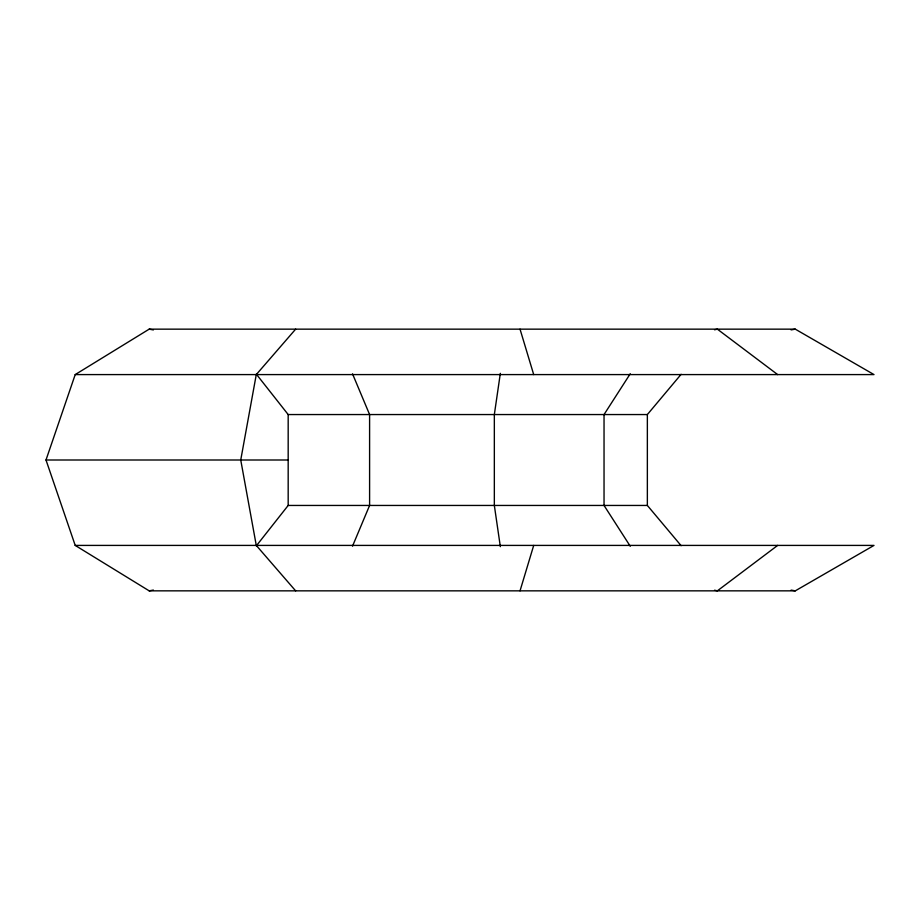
<?xml version="1.0" encoding="UTF-8"?>
<svg xmlns="http://www.w3.org/2000/svg" width="920" height="920" viewBox="0 0 920 920"><rect width="100%" height="100%" fill="white"/><g stroke="black" fill="none" stroke-linecap="round" stroke-linejoin="round"><path stroke-width="1.38" d="M500.342 373.347L494.339 414.552L494.339 505.448L500.342 546.653M520.03 590.847L533.703 545.41M75.21 545.41L874 545.41L795.294 590.847L149.178 590.847L75.21 545.41L46 460L75.21 374.589L149.178 329.153L795.294 329.153L874 374.589L75.21 374.589M352.521 546.169L369.598 505.448L369.598 414.552L352.521 373.83M630.269 373.738L604.037 414.552L604.037 505.448L630.269 546.261M256.312 545.87L288.178 505.448L288.178 414.552L256.312 374.129M681.133 545.698L647.358 505.448L647.358 414.552L681.133 374.302M295.642 329.153L256.277 374.589L240.741 460L256.277 545.41L295.642 590.847M777.653 545.41L717.358 590.847L714.564 590.203M714.564 329.797L717.358 329.153L777.653 374.589M149.178 590.847L153.375 590.065M791.096 329.889L795.294 329.153M288.178 414.552L647.358 414.552M46 460L288.075 460M288.178 505.448L647.358 505.448M791.096 590.111L795.294 590.847M149.178 329.153L153.375 329.935M520.03 329.153L533.703 374.589"/></g></svg>
